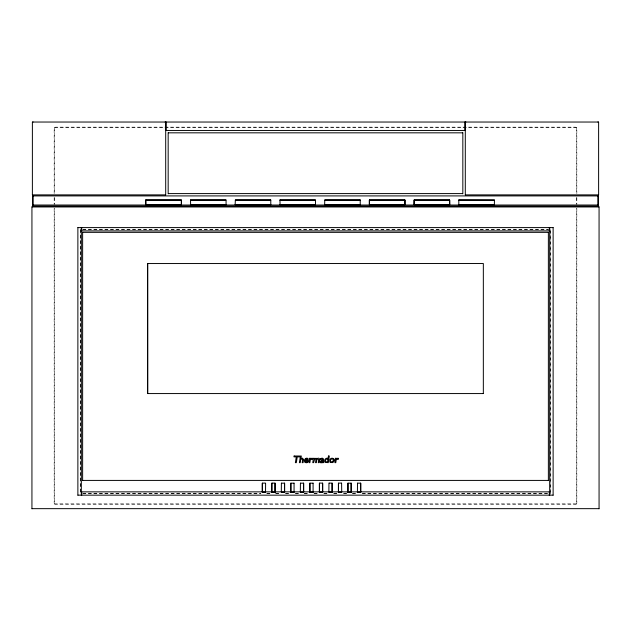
<?xml version="1.0" encoding="UTF-8"?>
<svg xmlns="http://www.w3.org/2000/svg" width="631" height="631" viewBox="0 0 631 631"><rect width="100%" height="100%" fill="white"/><g stroke="black" fill="none" stroke-linecap="round" stroke-linejoin="round"><path stroke-width="0.47" stroke-dasharray="3.15 2.37" d="M54.148 193.607L54.148 128.566L54.566 127.557L54.566 193.607M576.852 208.388L576.852 503.025L576.434 504.035L576.434 208.388M80.453 229.384L80.453 493.608M550.548 493.608L550.548 229.384M576.434 504.035L575.425 504.453L55.575 504.453L54.566 504.035L54.566 208.388M54.747 127.746L576.434 127.557L576.852 128.566L576.852 193.607M54.566 127.557L55.575 127.139L575.425 127.139L576.434 127.557M576.253 503.853L54.747 503.853M82.756 229.242L550.208 229.242M82.756 229.384L548.244 229.384M82.756 493.608L260.879 493.608M266.787 493.608L270.723 493.608M275.644 493.608L279.58 493.608M285.488 493.608L289.424 493.608M295.324 493.608L299.26 493.608M304.181 493.608L308.117 493.608M314.025 493.608L318.947 493.608M323.869 493.608L327.805 493.608M333.704 493.608L337.64 493.608M343.548 493.608L347.484 493.608M352.406 493.608L356.341 493.608M362.249 493.608L550.208 493.608M82.756 493.75L260.879 493.75M266.787 493.75L270.723 493.75M275.644 493.75L279.58 493.75M285.488 493.75L289.424 493.75M295.324 493.75L299.26 493.75M304.181 493.75L308.117 493.75M314.025 493.75L318.947 493.75M323.869 493.75L327.805 493.75M333.704 493.75L337.64 493.75M343.548 493.75L347.484 493.75M352.406 493.75L356.341 493.75M362.249 493.75L548.244 493.75M54.566 504.035L54.148 503.025L54.148 208.388M576.253 127.746L576.434 193.607M576.852 197.55L576.852 204.444M576.434 197.55L576.434 204.444M550.548 229.723L550.548 493.276M80.453 229.723L80.453 493.276M54.566 197.55L54.566 204.444M54.148 197.55L54.148 204.444"/><path stroke-width="0.95" d="M483.33 393.563L147.67 393.563L147.67 263.545L483.338 263.529L483.338 393.499M308.141 461.395L307.581 462.46A3.076 3.076 0 0 1 306.532 462.736L305.301 462.555A1.546 1.546 0 0 1 304.718 462.034L304.394 460.717A3.068 3.068 0 0 1 304.592 459.794L305.254 458.808A2.303 2.303 0 0 1 306.532 458.209A2.366 2.366 0 0 1 307.108 458.209L307.589 458.343A1.246 1.246 0 0 1 308.117 458.792L308.346 460.606L305.262 460.606L305.483 461.466A0.939 0.939 0 0 0 305.822 461.774L306.327 461.908M320.682 458.792L320.524 459.731L321.029 459.329A1.854 1.854 0 0 1 322.157 459.005M322.378 461.774C323.955 459.108 319.609 461.569 321.558 462.137M32.386 122.035L32.386 194.987M33.12 195.847L33.12 205.083M31.936 206.794L31.936 508.831M77.873 227.515L77.873 495.24M81.675 227.515L81.675 230.97M82.629 232.271L82.629 480.491M81.675 491.786L81.675 495.24M81.328 495.24L81.328 227.515M166.119 121.964L166.119 130.538M168.169 132.573L168.169 193.843M165.701 194.987L165.701 122.035M270.786 204.689L270.786 200.043M262.362 483.133L262.362 492.235M265.525 492.235L265.612 483.346M271.882 483.133L271.882 492.235M275.037 492.235L275.037 483.133M281.394 483.133L281.308 492.022M284.549 492.235L284.549 483.133M290.907 483.133L290.907 492.235M294.062 492.235L294.062 483.133M360.222 204.689L360.222 200.043M300.427 483.133L300.332 492.022M303.582 492.235L303.582 483.133M369.372 204.689L369.372 200.043M309.939 483.133L309.939 492.235M313.094 492.235L313.094 483.133M319.452 483.133L319.452 492.235M322.607 492.235L322.607 483.133M328.964 483.133L328.877 492.022M332.119 492.235L332.119 483.133M338.484 483.133L338.484 492.235M347.996 483.133L347.996 492.235M351.151 492.235L351.151 483.133M357.509 483.133L357.422 492.022M360.664 492.235L360.664 483.133M465.299 122.035L465.299 194.987M464.881 130.538L464.881 121.964M449.666 204.562L414.086 204.562L414.212 200.043L449.666 200.043L449.714 204.562L449.666 200.169M458.808 200.043L458.808 204.689M462.831 193.843L462.831 132.573M549.672 227.515L549.672 495.24M549.325 230.97L549.325 227.515M598.614 194.987L598.614 122.035M597.88 205.083L597.88 195.847M598.409 206.203L598.409 194.932M548.371 480.491L548.371 232.271M549.325 495.24L549.325 491.786M553.127 495.24L553.127 227.515M599.064 508.831L599.064 206.794M32.591 206.203L32.591 194.932M332.253 461.86L330.912 461.774A1.017 1.017 0 0 1 330.573 461.403L330.431 460.867A1.98 1.98 0 0 1 330.494 460.22A1.696 1.696 0 0 1 332.095 458.958L332.837 459.163A1.088 1.088 0 0 1 333.286 459.683L333.042 461.253A1.601 1.601 0 0 1 332.253 461.86M32.496 122.138L33.096 121.996M168.414 132.826L462.586 132.826M33.175 195.91L597.825 195.91M32.102 206.96L598.898 206.96M81.754 227.594L549.246 227.594M462.586 193.591L168.414 193.591M597.825 205.02L33.175 205.02M81.754 491.857L549.246 491.857M81.249 495.161L77.944 495.161M262.401 483.172L265.312 483.046M281.434 483.172L284.51 483.172M290.946 483.172L294.022 483.172M300.459 483.172L303.543 483.172M265.485 492.196L262.401 492.196M309.979 483.172L313.055 483.172M274.998 492.196L271.922 492.196M284.51 492.196L281.434 492.196M294.022 492.196L290.946 492.196M338.524 483.172L341.426 483.046M303.543 492.196L300.459 492.196M348.036 483.172L351.112 483.172M313.055 492.196L309.979 492.196M357.548 483.172L360.624 483.172M322.567 492.196L319.491 492.196M332.087 492.196L329.003 492.196M341.6 492.196L338.524 492.196M351.112 492.196L348.036 492.196M360.624 492.196L357.548 492.196M548.3 480.412L82.7 480.412M553.056 495.161L549.751 495.161M598.898 508.657L32.102 508.657M465.41 122.138L465.891 122.035M165.59 194.876L32.496 194.876M464.802 130.459L166.198 130.459M77.944 227.594L81.249 227.594M82.7 232.35L548.3 232.35M270.762 204.673L235.213 204.562M369.395 200.066L404.944 200.043L404.944 204.689L369.395 204.673M360.206 204.673L324.649 204.562L324.776 200.043L360.206 200.066M458.832 200.066L494.381 200.169M598.503 194.876L465.41 194.876M598.314 206.108L32.686 206.108M549.751 227.594L553.056 227.594M549.246 230.899L81.754 230.899M549.246 495.161L81.754 495.161M32.978 122.035L598.022 122.035M145.903 199.988L181.223 199.988M190.625 199.988L225.945 199.988M235.339 199.988L270.66 199.988M280.061 199.988L315.382 199.988M324.776 199.988L360.096 199.988M369.498 199.988L404.818 199.988M414.212 199.988L449.54 199.988M458.934 199.988L494.254 199.988M145.903 204.744L181.223 204.744M190.625 204.744L225.945 204.744M235.339 204.744L270.66 204.744M280.061 204.744L315.382 204.744M324.776 204.744L360.096 204.744M369.498 204.744L404.818 204.744M414.212 204.744L449.54 204.744M458.934 204.744L494.254 204.744M272.087 483.046L274.998 483.172M319.665 483.046L322.567 483.172M329.177 483.046L332.087 483.172M321.029 462.752L320.603 462.657A0.828 0.828 0 0 1 320.177 462.207L320.114 461.813A1.286 1.286 0 0 1 320.256 461.293L322.654 460.015L322.149 459.021M322.701 462.736L322.283 462.302A2.248 2.248 0 0 1 321.029 462.775M597.904 121.996L598.503 122.138M165.109 122.035L165.59 122.138M458.832 204.673L494.381 204.689L494.436 200.169M270.762 200.066L235.339 200.043L235.158 204.562M341.6 483.172L341.726 492.022M414.039 200.169L414.039 204.562M404.999 200.169L404.999 204.562M369.372 200.169L369.372 204.562M360.751 483.346L360.751 492.022M351.151 483.346L351.151 492.022M347.91 483.346L347.91 492.022M338.397 483.346L338.397 492.022M332.119 483.346L332.119 492.022M322.693 483.346L322.693 492.022M319.365 483.346L319.365 492.022M309.853 483.346L309.853 492.022M303.669 483.346L303.669 492.022M290.82 483.346L290.82 492.022M284.636 483.346L284.636 492.022M275.037 483.346L275.037 492.022M271.795 483.346L271.795 492.022M262.275 483.346L262.275 492.022M181.405 200.169L181.405 204.562M147.63 263.6L147.662 393.499M145.722 200.169L145.722 204.562M320.674 458.784A2.067 2.067 0 0 1 321.92 458.209A2.737 2.737 0 0 1 322.441 458.201L323.569 458.989L323.443 462.097A1.885 1.885 0 0 0 323.845 461.876L323.664 462.468A4.662 4.662 0 0 1 323.403 462.61L323.253 462.673A1.017 1.017 0 0 1 322.875 462.752M322.362 461.758A1.428 1.428 0 0 1 321.565 462.168M308.117 461.364A3.336 3.336 0 0 1 306.327 461.971M319.617 459.423L319.144 462.657L318.276 462.657L318.71 459.51L317.464 459.076A3.092 3.092 0 0 0 316.904 459.486L316.391 462.657L315.524 462.657L315.973 459.478L315.121 458.934A1.286 1.286 0 0 0 314.64 459.092L313.639 462.657L312.771 462.657L313.473 458.28L314.341 458.28L314.254 458.855L316.021 458.248A1.159 1.159 0 0 1 316.691 458.745L317.811 458.303A1.664 1.664 0 0 1 318.616 458.209L318.986 458.319A1.025 1.025 0 0 1 319.389 458.666L319.617 459.423M303.535 459.431L303.069 462.657L302.202 462.657L302.659 459.644L301.949 458.887A1.136 1.136 0 0 0 301.484 458.989L300.758 459.518L300.253 462.657L299.386 462.657L300.451 456.008L301.318 456.008L300.877 458.855A1.98 1.98 0 0 1 302.501 458.177L303.535 459.431M307.589 459.865L305.372 460.031L305.775 459.329A1.246 1.246 0 0 1 306.414 458.974L307.242 459.076L307.589 459.865M334.272 460.109L334.059 461.08A2.658 2.658 0 0 1 332.498 462.586L330.352 462.444A1.688 1.688 0 0 1 329.792 461.876L329.879 459.549A2.737 2.737 0 0 1 332.229 458.193L333.641 458.642A1.672 1.672 0 0 1 334.122 459.273L334.272 460.109M294.125 456.008L293.991 456.868L296.294 456.868L295.363 462.657L296.325 462.657L297.248 456.868L299.551 456.868L299.686 456.008L294.125 456.008M309.711 458.28L309.009 462.657L309.876 462.657L310.247 460.37A1.838 1.838 0 0 1 310.594 459.542L311.753 459.076A1.428 1.428 0 0 1 312.258 459.455L312.534 458.421A1.112 1.112 0 0 0 311.88 458.185L310.436 459.289L310.578 458.28L309.711 458.28M327.978 459.139L327.528 461.931L326.038 461.821L325.509 460.882A2.485 2.485 0 0 1 325.596 460.275L325.975 459.534A1.577 1.577 0 0 1 326.984 458.982L327.189 458.974A1.98 1.98 0 0 1 327.978 459.139M328.475 456.008L328.096 458.366A2.477 2.477 0 0 0 327.213 458.185A2.563 2.563 0 0 0 324.744 460.062A3.084 3.084 0 0 0 324.642 461.024L324.847 461.829A1.451 1.451 0 0 0 325.351 462.381L328.278 462.657L329.343 456.008L328.475 456.008M335.613 458.28L334.911 462.657L335.779 462.657L336.149 460.37A1.838 1.838 0 0 1 336.497 459.542L337.593 459.052A1.372 1.372 0 0 1 338.161 459.455L338.516 458.477A1.112 1.112 0 0 0 337.782 458.185L336.339 459.289L336.481 458.28L335.613 458.28M145.8 200.066L145.903 204.689L181.349 204.689L181.349 200.043L145.8 200.066M190.515 200.066L190.625 204.689L226.072 204.689L226.072 200.043L190.515 200.066M279.959 200.066L280.061 204.689L315.508 204.689L315.508 200.043L279.959 200.066"/></g></svg>
